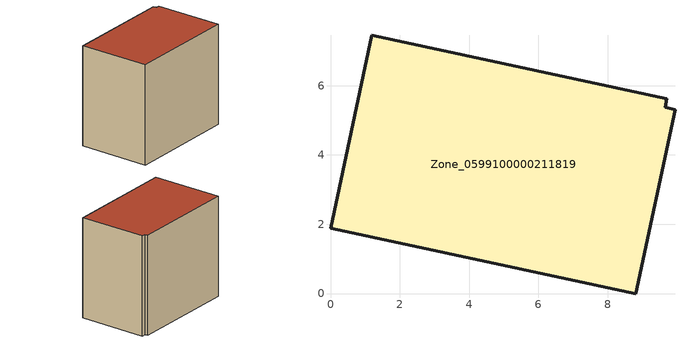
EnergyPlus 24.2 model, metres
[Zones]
Zone_0599100000211819
 floor ground (C_G): 8.81,0 0,1.89 1.19,7.45 9.7,5.62 9.66,5.38 9.95,5.31 z0
 wall outside (C_F): 0,1.89 8.81,0 9.95,5.31 9.66,5.38 9.7,5.62 1.19,7.45 0,1.89 z0:8.06
 roof outside (C_R): 9.7,5.62 1.19,7.45 0,1.89 8.81,0 9.95,5.31 9.66,5.38 z8.06
[BUILDING]
Pand.0599100000211819: North Axis=0; Terrain=City; Loads Convergence Tolerance Value=0.04; Temperature Convergence Tolerance Value=0.4; Solar Distribution=FullExterior; Maximum Number of Warmup Days=25; Minimum Number of Warmup Days=1
[Site:Location]
Rotterdam.The.Hague.AP_ZH_NLD Design_Conditions: Latitude=51.96; Longitude=4.45; Time Zone=1; Elevation=-4.5
[SITE:GROUNDTEMPERATURE:BUILDINGSURFACE]
18, 18, 18, 18, 18, 18, 18, 18, 18, 18, 18, 18
[MATERIAL] Thermal Absorptance=0.9; Solar Absorptance=0.7; Visible Absorptance=0.7
Name | Roughness | Thickness | Conductivity | Density | Specific Heat
G.TC.1975-1991 | MediumSmooth | 0.15 | 0.288461 | 540 | 1210
F.TC.1975-1991 | Rough | 0.3 | 0.230769 | 1920 | 840
R.TC.1975-1991 | MediumRough | 0.2 | 0.153846 | 1500 | 1000
[CONSTRUCTION]
C_G: G.TC.1975-1991
C_F: F.TC.1975-1991
C_R: R.TC.1975-1991
[ZONE]
Zone_0599100000211819: Type=1; Multiplier=1; Ceiling Height=Autocalculate; Volume=Autocalculate; Floor Area=autocalculate; Part of Total Floor Area=Yes
[ZONEINFILTRATION:DESIGNFLOWRATE]
Infil_Zone_0599100000211819: Zone or ZoneList or Space or SpaceList=Zone_0599100000211819; Schedule=AlwaysOn; Design Flow Rate Calculation Method=Flow/Area; Flow Rate per Floor Area=0.003; Constant Term Coefficient=1; Temperature Term Coefficient=0; Velocity Term Coefficient=0; Velocity Squared Term Coefficient=0
[HVACTEMPLATE:ZONE:IDEALLOADSAIRSYSTEM]
Zone_0599100000211819: Maximum Heating Supply Air Temperature=50; Minimum Cooling Supply Air Temperature=13; Maximum Heating Supply Air Humidity Ratio=0.0156; Minimum Cooling Supply Air Humidity Ratio=0.0077; Heating Limit=NoLimit; Cooling Limit=NoLimit; Dehumidification Control Type=ConstantSensibleHeatRatio; Cooling Sensible Heat Ratio=0.7; Dehumidification Setpoint=60; Humidification Control Type=None; Humidification Setpoint=30; Outdoor Air Method=None; Outdoor Air Flow Rate per Person=0.00944; Outdoor Air Flow Rate per Zone Floor Area=0; Outdoor Air Flow Rate per Zone=0; Demand Controlled Ventilation Type=None; Outdoor Air Economizer Type=NoEconomizer; Heat Recovery Type=None; Sensible Heat Recovery Effectiveness=0.7; Latent Heat Recovery Effectiveness=0.65
[ZONECONTROL:THERMOSTAT]
ThermostatControl_Zone_0599100000211819: Zone or ZoneList=Zone_0599100000211819; Control Type Schedule=DualSetpointControlType; Control 1=Thermostat_Zone_0599100000211819; Temperature Difference Between Cutout And Setpoint=0
[THERMOSTATSETPOINT:DUALSETPOINT]
Thermostat_Zone_0599100000211819: Heating Setpoint Temperature Schedule=HeatingSetpoint_Zone_0599100000211819; Cooling Setpoint Temperature Schedule=CoolingSetpoint_Zone_0599100000211819
[SCHEDULE:COMPACT]
HeatingSetpoint_Zone_0599100000211819: Through: 12/31, For: AllDays, Until: 24:00, 21
CoolingSetpoint_Zone_0599100000211819: Through: 12/31, For: AllDays, Until: 24:00, 24
DualSetpointControlType: Through: 12/31, For: AllDays, Until: 24:00, 4
AlwaysOn: Through: 12/31, For: AllDays, Until: 24:00, 1
